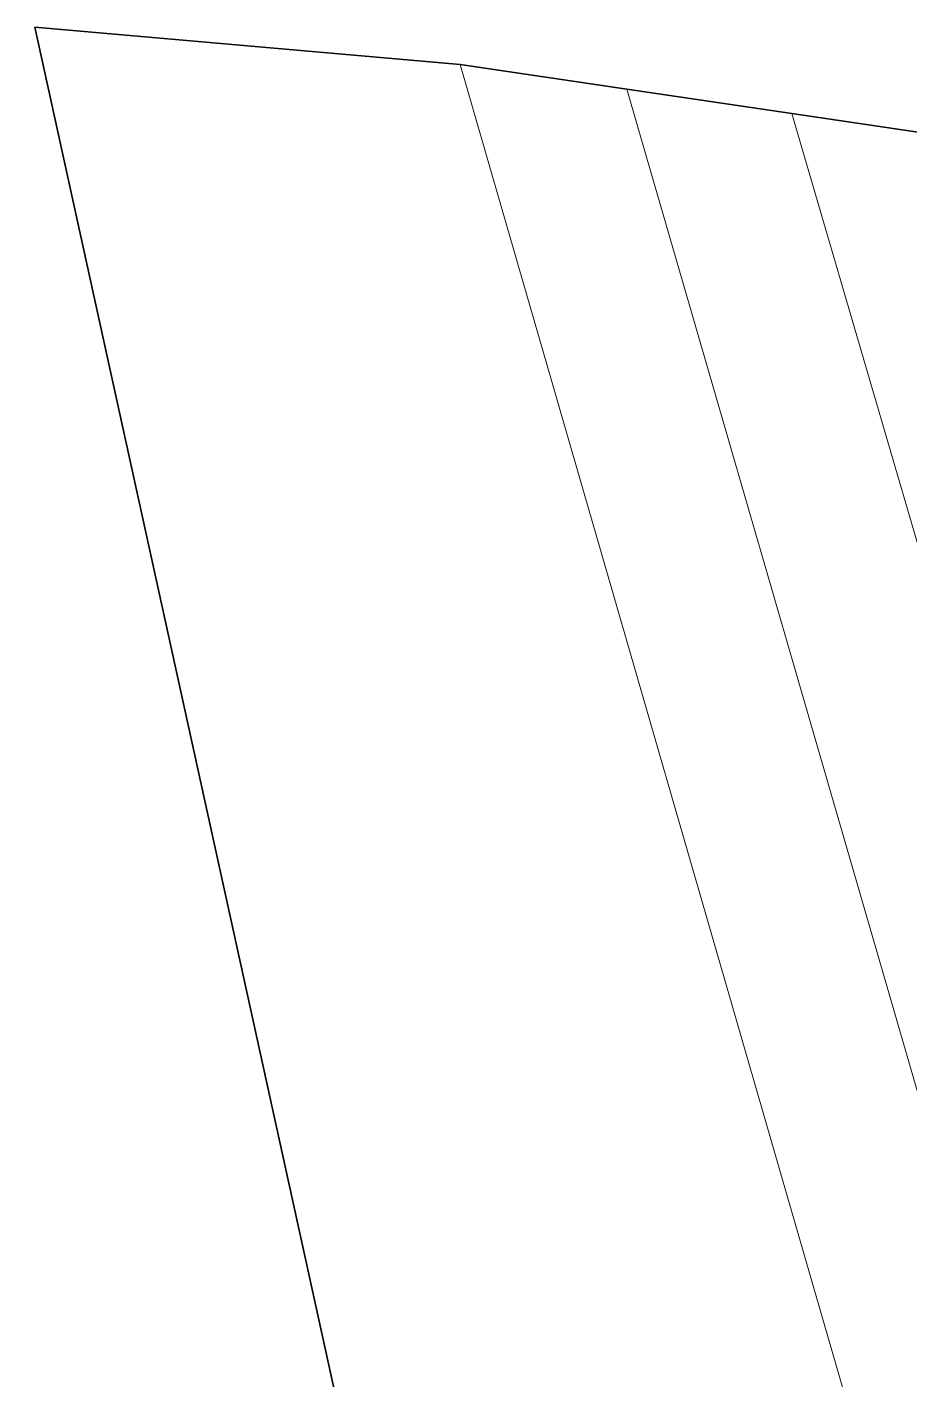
# Model space of a CAD drawing. Header units: metres. Extents: x 535400 to 536100, y 1836016 to 1836590.
# Drawn here: x 535829.1 to 535877.3, y 1836516.3 to 1836590.1 of the extents above; entities that cross this region are included whole.
import ezdxf

# ---------------------------------------------------------------- set-up
doc = ezdxf.new("R2010")
doc.units = ezdxf.units.M
doc.header["$LTSCALE"] = 0.16
doc.layers.add('10', color=7, linetype='Continuous', lineweight=13)
doc.layers.add('54', color=7, linetype='Continuous', lineweight=35)

msp = doc.modelspace()

# ---------------------------------------------------------------- linework, layer by layer
at = {"layer": '10'}
for p, q in [((535852.76, 1836588.07), (535829.56, 1836590.12)), ((535908.48, 1836395.27), (535852.76, 1836588.07)), ((535861.84, 1836586.73), (535852.76, 1836588.07)), ((535861.84, 1836586.73), (535916.68, 1836397.56)), ((535870.84, 1836585.4), (535861.84, 1836586.73)), ((535925.06, 1836399.91), (535870.84, 1836585.4)), ((535879.84, 1836584.07), (535870.84, 1836585.4))]:
    msp.add_line(p, q, dxfattribs=at)
msp.add_lwpolyline([(535829.13, 1836496.04), (535849.11, 1836501.1), (535829.56, 1836590.12)], dxfattribs=at)
at = {"layer": '54'}
for p, q in [((535852.76, 1836588.07), (535829.56, 1836590.12)), ((535861.84, 1836586.73), (535852.76, 1836588.07)), ((535870.84, 1836585.4), (535861.84, 1836586.73)), ((535879.84, 1836584.07), (535870.84, 1836585.4))]:
    msp.add_line(p, q, dxfattribs=at)
msp.add_lwpolyline([(535829.13, 1836496.04), (535849.11, 1836501.1), (535829.56, 1836590.12)], dxfattribs=at)

doc.saveas('drawing.dxf')
